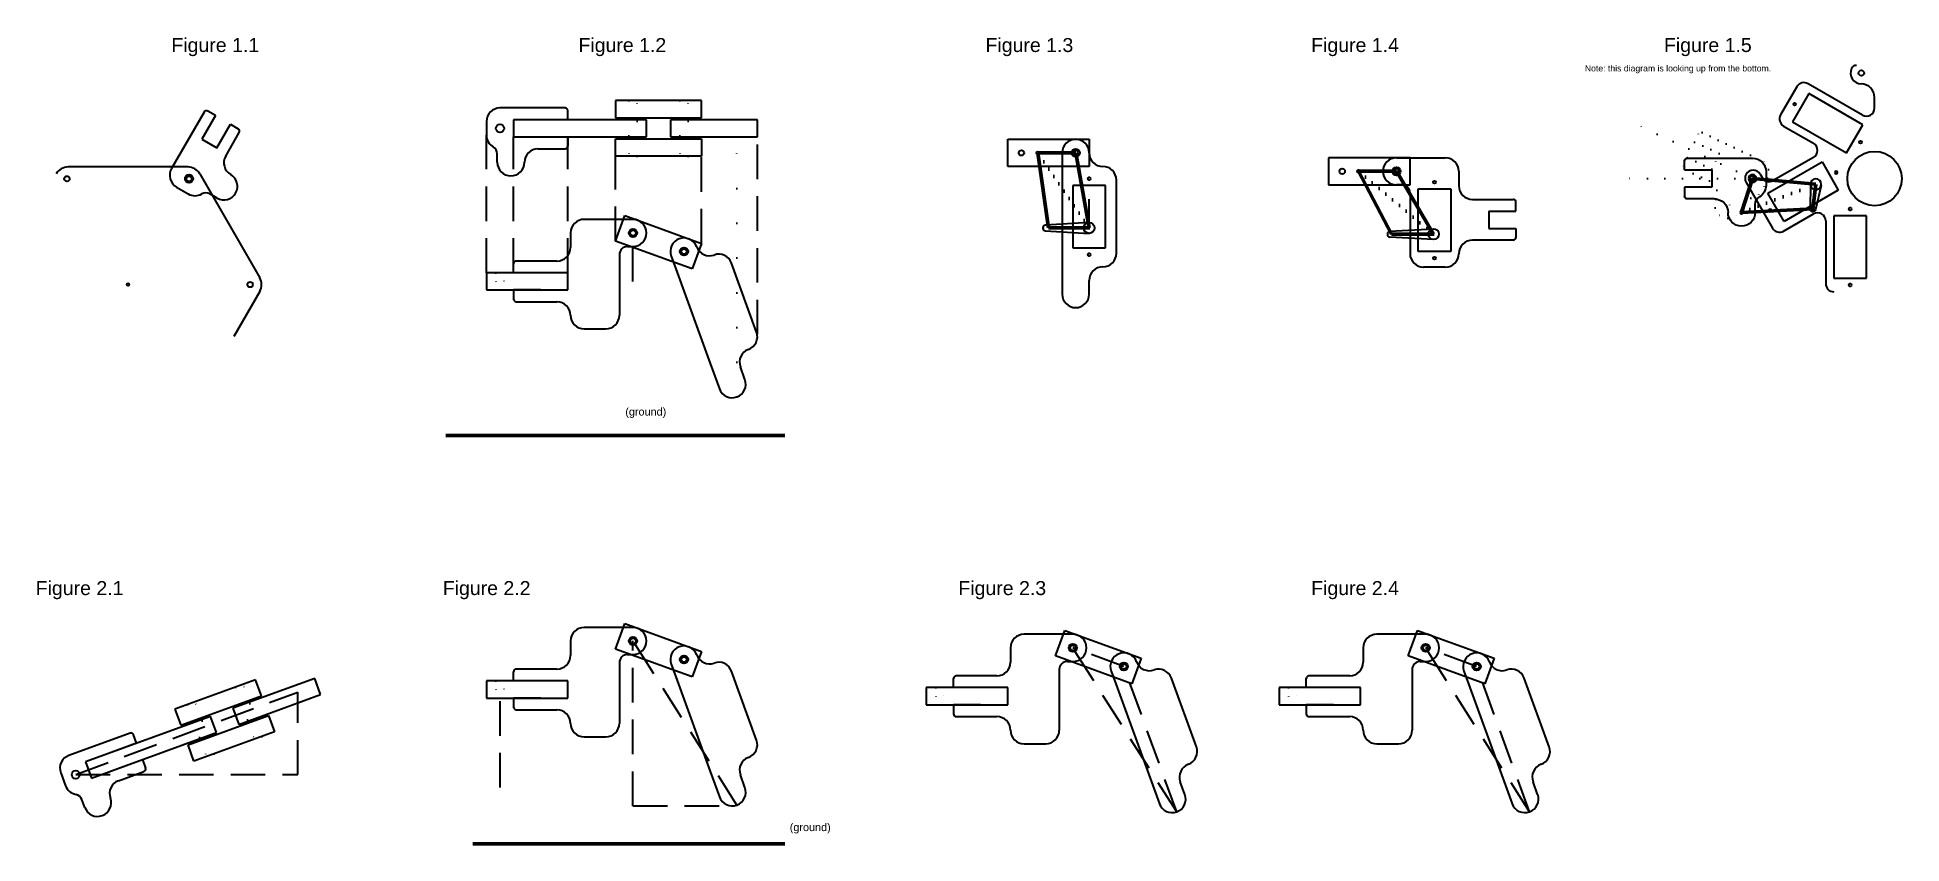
# Model space of a CAD drawing. Header units: millimetres. Extents: x 1 to 688, y -197 to 100.
import ezdxf

# ---------------------------------------------------------------- set-up
doc = ezdxf.new("R2010")
doc.units = ezdxf.units.MM
for name, pattern in [('DASHED', [19.05, 12.7, -6.35]), ('DOT', [6.35, 0, -6.35]), ('DOT2', [3.175, 0, -3.175]), ('DOTX2', [12.7, 0, -12.7])]:
    doc.linetypes.add(name, pattern=pattern)
doc.layers.get('0').update_dxf_attribs({"linetype": 'CONTINUOUS', "lineweight": 25, "true_color": 0x000000})
doc.styles.add('textstyle1', font='')
doc.styles.add('textstyle10', font='')
doc.styles.add('textstyle11', font='')
doc.styles.add('textstyle12', font='')
doc.styles.add('textstyle2', font='')
doc.styles.add('textstyle3', font='')
doc.styles.add('textstyle4', font='')
doc.styles.add('textstyle5', font='')
doc.styles.add('textstyle6', font='')
doc.styles.add('textstyle7', font='')
doc.styles.add('textstyle8', font='')
doc.styles.add('textstyle9', font='')
doc.styles.get('textstyle1').set_extended_font_data('Arial')
doc.styles.get('textstyle10').set_extended_font_data('Arial')
doc.styles.get('textstyle11').set_extended_font_data('Arial')
doc.styles.get('textstyle12').set_extended_font_data('Arial')
doc.styles.get('textstyle2').set_extended_font_data('Arial')
doc.styles.get('textstyle3').set_extended_font_data('Arial')
doc.styles.get('textstyle4').set_extended_font_data('Arial')
doc.styles.get('textstyle5').set_extended_font_data('Arial')
doc.styles.get('textstyle6').set_extended_font_data('Arial')
doc.styles.get('textstyle7').set_extended_font_data('Arial')
doc.styles.get('textstyle8').set_extended_font_data('Arial')
doc.styles.get('textstyle9').set_extended_font_data('Arial')

# ---------------------------------------------------------------- blocks, each defined once
blk = doc.blocks.new('servo_mount')
at = {"color": 252, "true_color": 0xa0a0a4}
for p, q in [((6, 11.5), (-6, 11.5)), ((-6, 11.5), (-6, -11.5)), ((6, 11.5), (-6, 11.5)), ((-6, 11.5), (-6, -11.5)), ((6, -11.5), (6, 11.5)), ((6, -11.5), (6, 11.5)), ((-6, -11.5), (6, -11.5)), ((-6, -11.5), (6, -11.5))]:
    blk.add_line(p, q, dxfattribs=at)
for centre in [(0, 14), (0, 14), (0, -14), (0, -14)]:
    blk.add_circle(centre, 0.5, dxfattribs=at)
blk = doc.blocks.new('servi_top')
at = {"color": 252, "true_color": 0xa0a0a4}
for p, q in [((0, 12), (-23, 12)), ((-23, 12), (-23, 0)), ((-15.18, 7.02), (-10.51, -0.8)), ((0, 0), (0, 12)), ((-18.35, 4.63), (-12.1, -2)), ((-23, 0), (0, 0))]:
    blk.add_line(p, q, dxfattribs=at)
for centre, radius in [((-16.9, 6), 2), ((-25.5, 6), 0.5), ((2.5, 6), 0.5), ((-11.37, -1.32), 0.5)]:
    blk.add_circle(centre, radius, dxfattribs=at)
blk.add_arc((-11.37, -1.32), 1, 223.33276, 30.80917, dxfattribs=at)
blk = doc.blocks.new('femur_horizontal')
at = {"color": 252, "true_color": 0xa0a0a4}
for p, q in [((9, 7.5), (-15, 7.5)), ((-20, 2.5), (-20, -2.5)), ((10, 3.18), (0, 3.18)), ((0, 3.18), (0, -3.17)), ((10, 3.18), (10, 6.5)), ((0, -3.17), (10, -3.17)), ((10, -3.17), (10, -6.5)), ((-16, -12.5), (-16, -9.43)), ((-1, -7.5), (9, -7.5))]:
    blk.add_line(p, q, dxfattribs=at)
for centre, radius in [((-15, 0), 1.5), ((-11, -12.5), 0.5)]:
    blk.add_circle(centre, radius, dxfattribs=at)
for centre, radius, start, end in [((-15, 2.5), 5, 90, 180), ((9, 6.5), 1, 0, 90), ((-15, -2.5), 5, 180, 240), ((-19, -9.43), 3, 0, 60), ((9, -6.5), 1, 270, 0), ((-11, -12.5), 5, 180, 360), ((-1, -12.5), 5, 90, 180)]:
    blk.add_arc(centre, radius, start, end, dxfattribs=at)

msp = doc.modelspace()

# ---------------------------------------------------------------- linework, layer by layer
at = {"color": 252, "true_color": 0xa0a0a4}
for p, q in [((673.11, 71.63), (653.1, 83.19)), ((245.31, 76.95), (213.7, 76.95)), ((213.7, 76.95), (213.7, 70.6)), ((245.31, 70.6), (245.31, 76.95)), ((649, 82.09), (643, 71.7)), ((677.61, 74.23), (677.61, 78.12)), ((62.03, 72.72), (50.03, 51.94)), ((66.28, 71.42), (61.28, 62.76)), ((66.28, 71.42), (63.4, 73.09)), ((166.09, 69.24), (166.09, 64.24)), ((195.09, 74.24), (171.09, 74.24)), ((225.09, 69.92), (176.09, 69.92)), ((176.09, 69.92), (176.09, 63.57)), ((196.09, 69.92), (186.09, 69.92)), ((196.09, 69.92), (196.09, 73.24)), ((213.7, 70.6), (245.31, 70.6)), ((225.09, 63.57), (225.09, 69.92)), ((265.94, 69.92), (233.88, 69.92)), ((233.88, 69.92), (233.88, 63.57)), ((265.94, 63.57), (265.94, 69.92)), ((61.28, 62.76), (66.77, 59.59)), ((66.77, 59.59), (71.77, 68.25)), ((70.02, 56.56), (75.02, 65.22)), ((71.77, 68.25), (74.65, 66.59)), ((176.09, 63.57), (225.09, 63.57)), ((186.09, 63.57), (196.09, 63.57)), ((196.09, 63.57), (196.09, 60.24)), ((213.7, 62.89), (245.31, 62.89)), ((213.7, 56.54), (213.7, 62.89)), ((233.88, 63.57), (265.94, 63.57)), ((245.31, 62.89), (245.31, 56.54)), ((358.23, 52.72), (358.23, 62.72)), ((358.23, 62.72), (388.23, 62.72)), ((383.23, 62.72), (383.23, 62.72)), ((388.23, 62.72), (388.23, 52.72)), ((644.1, 67.6), (655.11, 61.24)), ((170.09, 54.24), (170.09, 57.32)), ((185.09, 59.24), (195.09, 59.24)), ((245.31, 56.54), (213.7, 56.54)), ((378.23, 57.72), (378.23, 52.72)), ((388.23, 57.72), (388.23, 57.72)), ((476.44, 55.92), (476.44, 45.92)), ((506.44, 55.92), (476.44, 55.92)), ((501.44, 55.92), (506.44, 55.92)), ((506.44, 55.92), (519.44, 55.92)), ((506.44, 45.92), (506.44, 55.92)), ((655.11, 56.05), (640.29, 47.49)), ((56.14, 52.52), (11.91, 52.52)), ((60.47, 50.02), (82.58, 11.71)), ((388.23, 52.72), (358.23, 52.72)), ((378.23, 52.72), (378.23, 15.72)), ((393.23, 52.72), (393.23, 52.72)), ((496.44, 50.92), (496.44, 50.92)), ((524.44, 50.92), (524.44, 45.59)), ((635.48, 49.84), (636.2, 48.59)), ((51.86, 45.11), (56.19, 42.61)), ((66.85, 41.07), (64.19, 42.61)), ((394.23, 45.72), (382.23, 45.72)), ((382.23, 45.72), (382.23, 22.72)), ((394.23, 22.72), (394.23, 45.72)), ((398.23, 20.72), (398.23, 47.72)), ((476.44, 45.92), (506.44, 45.92)), ((503.44, 45.92), (501.44, 45.92)), ((506.44, 42.92), (506.44, 20.59)), ((509.44, 21.42), (509.44, 44.42)), ((509.44, 44.42), (521.44, 44.42)), ((521.44, 44.42), (521.44, 21.42)), ((630.28, 46.84), (640, 30)), ((213.68, 25.23), (217.1, 34.63)), ((217.1, 34.63), (245.29, 24.37)), ((529.44, 40.59), (544.44, 40.59)), ((535.44, 36.27), (535.44, 29.92)), ((535.44, 36.27), (545.44, 36.27)), ((545.44, 36.27), (545.44, 39.59)), ((644.1, 28.9), (655.11, 35.26)), ((197.09, 28.22), (197.09, 22.89)), ((215.09, 33.22), (202.09, 33.22)), ((220.09, 33.22), (215.09, 33.22)), ((225.09, 28.22), (225.09, 28.22)), ((371.18, 30.11), (371.18, 29.99)), ((388.18, 32.05), (372.13, 31.11)), ((372.13, 29), (388.18, 28.05)), ((499.03, 28.83), (515.09, 29.78)), ((535.44, 29.92), (545.44, 29.92)), ((545.44, 29.92), (545.44, 26.59)), ((659.61, 32.66), (659.61, 9.55)), ((241.87, 14.97), (213.68, 25.23)), ((218.09, 23.22), (220.09, 23.22)), ((237.17, 26.08), (237.17, 26.08)), ((245.29, 24.37), (241.87, 14.97)), ((243.58, 23.09), (243.58, 23.09)), ((382.23, 22.72), (394.23, 22.72)), ((515.09, 25.78), (499.03, 26.72)), ((521.44, 21.42), (509.44, 21.42)), ((544.44, 25.59), (529.44, 25.59)), ((176.09, 13.57), (176.09, 16.89)), ((192.09, 17.89), (177.09, 17.89)), ((215.09, 20.22), (215.09, -2.11)), ((234.19, 19.67), (235.9, 14.97)), ((235.9, 14.97), (248.55, -19.8)), ((249.99, 20.1), (249.99, 20.1)), ((265.63, -8.26), (256.4, 17.11)), ((378.23, 15.72), (378.23, 5.72)), ((393.23, 15.72), (393.23, 15.72)), ((519.44, 15.59), (511.44, 15.59)), ((196.09, 13.57), (166.09, 13.57)), ((166.09, 13.57), (166.09, 7.22)), ((166.09, 7.22), (196.09, 7.22)), ((186.09, 13.57), (176.09, 13.57)), ((176.09, 7.22), (176.09, 3.89)), ((186.09, 7.22), (176.09, 7.22)), ((196.09, 7.22), (196.09, 13.57)), ((388.23, 5.72), (388.23, 10.72)), ((82.58, 6.71), (72.97, -9.94)), ((177.09, 2.89), (192.09, 2.89)), ((383.23, 0.72), (383.23, 0.72)), ((202.09, -7.11), (210.09, -7.11)), ((248.55, -19.8), (251.97, -29.2)), ((262.65, -14.67), (262.65, -14.67)), ((261.37, -25.78), (259.66, -21.08)), ((258.38, -32.18), (258.38, -32.18)), ((213.68, -125.04), (217.1, -115.64)), ((217.1, -115.64), (245.29, -125.91)), ((197.09, -122.05), (197.09, -127.38)), ((215.09, -117.05), (202.09, -117.05)), ((220.09, -117.05), (215.09, -117.05)), ((225.09, -122.05), (225.09, -122.05)), ((377.19, -119.58), (364.19, -119.58)), ((375.78, -127.57), (379.2, -118.17)), ((382.19, -119.58), (377.19, -119.58)), ((379.2, -118.17), (407.39, -128.43)), ((507.19, -119.58), (494.19, -119.58)), ((505.78, -127.57), (509.2, -118.17)), ((512.19, -119.58), (507.19, -119.58)), ((509.2, -118.17), (537.39, -128.43)), ((241.87, -135.3), (213.68, -125.04)), ((215.09, -130.05), (215.09, -152.38)), ((218.09, -127.05), (220.09, -127.05)), ((237.17, -124.2), (237.17, -124.2)), ((245.29, -125.91), (241.87, -135.3)), ((243.58, -127.18), (243.58, -127.18)), ((249.99, -130.17), (249.99, -130.17)), ((359.19, -124.58), (359.19, -129.91)), ((403.97, -137.83), (375.78, -127.57)), ((380.19, -129.58), (382.19, -129.58)), ((387.19, -124.58), (387.19, -124.58)), ((399.27, -126.72), (399.27, -126.72)), ((407.39, -128.43), (403.97, -137.83)), ((405.68, -129.71), (405.68, -129.71)), ((489.19, -124.58), (489.19, -129.91)), ((533.97, -137.83), (505.78, -127.57)), ((510.19, -129.58), (512.19, -129.58)), ((517.19, -124.58), (517.19, -124.58)), ((529.27, -126.72), (529.27, -126.72)), ((537.39, -128.43), (533.97, -137.83)), ((535.68, -129.71), (535.68, -129.71)), ((81.03, -136.3), (51.33, -147.11)), ((102.81, -135.86), (72.7, -146.82)), ((83.2, -142.27), (81.03, -136.3)), ((104.99, -141.82), (102.81, -135.86)), ((196.09, -136.7), (166.09, -136.7)), ((166.09, -136.7), (166.09, -143.05)), ((176.09, -136.7), (176.09, -133.38)), ((186.09, -136.7), (176.09, -136.7)), ((192.09, -132.38), (177.09, -132.38)), ((196.09, -143.05), (196.09, -136.7)), ((234.19, -130.6), (235.9, -135.3)), ((235.9, -135.3), (248.55, -170.07)), ((265.63, -158.53), (256.4, -133.16)), ((338.19, -139.23), (338.19, -135.91)), ((354.19, -134.91), (339.19, -134.91)), ((377.19, -132.58), (377.19, -154.91)), ((396.28, -133.13), (397.99, -137.83)), ((412.09, -132.7), (412.09, -132.7)), ((427.73, -161.06), (418.5, -135.69)), ((468.19, -139.23), (468.19, -135.91)), ((484.19, -134.91), (469.19, -134.91)), ((507.19, -132.58), (507.19, -154.91)), ((526.28, -133.13), (527.99, -137.83)), ((542.09, -132.7), (542.09, -132.7)), ((557.73, -161.06), (548.5, -135.69)), ((53.5, -153.08), (83.2, -142.27)), ((74.87, -152.78), (104.99, -141.82)), ((166.09, -143.05), (196.09, -143.05)), ((176.09, -143.05), (176.09, -146.38)), ((186.09, -143.05), (176.09, -143.05)), ((358.19, -139.23), (328.19, -139.23)), ((328.19, -139.23), (328.19, -145.58)), ((348.19, -139.23), (338.19, -139.23)), ((358.19, -145.58), (358.19, -139.23)), ((397.99, -137.83), (410.65, -172.6)), ((488.19, -139.23), (458.19, -139.23)), ((458.19, -139.23), (458.19, -145.58)), ((478.19, -139.23), (468.19, -139.23)), ((488.19, -145.58), (488.19, -139.23)), ((527.99, -137.83), (540.65, -172.6)), ((64.43, -149.83), (18.39, -166.58)), ((51.33, -147.11), (53.5, -153.08)), ((56.14, -160.33), (85.84, -149.52)), ((66.6, -155.79), (64.43, -149.83)), ((72.7, -146.82), (74.87, -152.78)), ((85.84, -149.52), (88.01, -155.48)), ((177.09, -147.38), (192.09, -147.38)), ((328.19, -145.58), (358.19, -145.58)), ((338.19, -145.58), (338.19, -148.91)), ((348.19, -145.58), (338.19, -145.58)), ((339.19, -149.91), (354.19, -149.91)), ((458.19, -145.58), (488.19, -145.58)), ((468.19, -145.58), (468.19, -148.91)), ((478.19, -145.58), (468.19, -145.58)), ((469.19, -149.91), (484.19, -149.91)), ((34.76, -156.02), (12.21, -164.23)), ((20.56, -172.55), (66.6, -155.79)), ((37.18, -159.74), (36.04, -156.62)), ((88.01, -155.48), (58.31, -166.3)), ((202.09, -157.38), (210.09, -157.38)), ((37.18, -159.74), (27.78, -163.16)), ((58.31, -166.3), (56.14, -160.33)), ((364.19, -159.91), (372.19, -159.91)), ((494.19, -159.91), (502.19, -159.91)), ((9.22, -170.64), (10.93, -175.34)), ((18.39, -166.58), (20.56, -172.55)), ((29.96, -169.13), (39.35, -165.71)), ((30.5, -173.54), (39.89, -170.12)), ((39.35, -165.71), (40.49, -168.84)), ((248.55, -170.07), (251.97, -179.47)), ((261.37, -176.05), (259.66, -171.35)), ((262.65, -164.94), (262.65, -164.94)), ((424.74, -167.47), (424.74, -167.47)), ((554.74, -167.47), (554.74, -167.47)), ((410.65, -172.6), (414.07, -181.99)), ((423.46, -178.57), (421.75, -173.88)), ((540.65, -172.6), (544.07, -181.99)), ((553.46, -178.57), (551.75, -173.88)), ((18.11, -183.37), (17.06, -180.48)), ((258.38, -182.46), (258.38, -182.46)), ((420.48, -184.98), (420.48, -184.98)), ((550.48, -184.98), (550.48, -184.98))]:
    msp.add_line(p, q, dxfattribs=at)
at = {"color": 252, "linetype": 'DOT', "true_color": 0xa0a0a4}
for p, q in [((218.58, 76.95), (218.58, 56.54)), ((221.58, 56.54), (221.58, 76.95)), ((237.38, 76.95), (237.38, 56.54)), ((240.38, 56.54), (240.38, 76.95)), ((186.09, 69.92), (186.09, 63.57)), ((632.61, 48.25), (587.3, 69.38)), ((632.61, 48.25), (582.61, 48.25)), ((186.09, 13.57), (186.09, 7.22)), ((186.09, -136.7), (186.09, -143.05)), ((73.58, -139.01), (80.56, -158.2)), ((83.38, -157.17), (76.4, -137.98)), ((348.19, -139.23), (348.19, -145.58)), ((478.19, -139.23), (478.19, -145.58)), ((55.91, -145.44), (62.89, -164.63)), ((65.71, -163.6), (58.73, -144.42)), ((27.78, -163.16), (29.96, -169.13))]:
    msp.add_line(p, q, dxfattribs=at)
at = {"color": 9, "linetype": 'DASHED', "true_color": 0xc0c0c0}
for p, q in [((166.09, 13.57), (166.09, 64.24)), ((176.09, 13.57), (176.09, 63.57)), ((196.09, 13.57), (196.09, 63.57)), ((265.94, -9.09), (265.94, 63.57)), ((213.7, 25.22), (213.7, 56.54)), ((245.31, 24.36), (245.31, 56.54))]:
    msp.add_line(p, q, dxfattribs=at)
at = {"linetype": 'DOTX2'}
msp.add_line((258.38, -32.18), (258.38, 63.57), dxfattribs=at)
at = {"color": 252, "linetype": 'DOT2', "true_color": 0xa0a0a4}
for p, q in [((611.3, 61.69), (612.7, 64.71)), ((614.03, 65.19), (635.78, 55.05)), ((608.61, 55.94), (607.21, 52.93)), ((617.68, 51.71), (608.61, 55.94)), ((611.3, 61.69), (620.36, 57.47)), ((620.36, 57.47), (617.68, 51.71)), ((616.75, 47.37), (607.69, 51.6)), ((638.2, 48.4), (636.09, 43.87)), ((628.24, 36.5), (629.53, 39.28))]:
    msp.add_line(p, q, dxfattribs=at)
at = {"lineweight": 50}
for p, q in [((383.23, 57.72), (369.23, 57.72)), ((369.23, 57.72), (373.18, 30.05)), ((383.23, 57.72), (388.18, 30.05)), ((501.44, 50.92), (487.44, 50.92)), ((487.44, 50.92), (499.59, 27.78)), ((515.09, 27.78), (501.44, 50.92)), ((628.61, 35.75), (632.61, 48.25)), ((632.61, 48.25), (655.97, 46.15)), ((654.84, 37.05), (655.97, 46.15)), ((628.61, 35.75), (654.84, 37.05)), ((388.18, 30.05), (373.18, 30.05)), ((499.59, 27.78), (515.09, 27.78)), ((161.09, -196.7), (276.09, -196.7))]:
    msp.add_line(p, q, dxfattribs=at)
at = {"linetype": 'DOT2', "lineweight": 50}
for p, q in [((388.18, 30.05), (369.23, 57.72)), ((515.09, 27.78), (487.44, 50.92)), ((628.61, 35.75), (655.97, 46.15))]:
    msp.add_line(p, q, dxfattribs=at)
at = {"linetype": 'DASHED'}
for p, q in [((388.18, 30.05), (388.18, 40.71)), ((220.09, -182.76), (220.09, -122.05)), ((258.38, -182.46), (220.09, -122.05)), ((420.48, -184.98), (382.19, -124.58)), ((400.98, -131.42), (382.19, -124.58)), ((550.48, -184.98), (512.19, -124.58)), ((530.98, -131.42), (512.19, -124.58)), ((420.48, -184.98), (400.98, -131.42)), ((550.48, -184.98), (530.98, -131.42)), ((14.77, -171.28), (96.59, -140.84)), ((96.59, -171.28), (96.59, -140.84)), ((171.09, -144.25), (171.09, -181.08)), ((14.77, -171.28), (96.59, -171.28)), ((220.09, -182.76), (256.67, -182.76))]:
    msp.add_line(p, q, dxfattribs=at)
at = {"color": 252, "linetype": 'DASHED', "true_color": 0xa0a0a4}
msp.add_line((220.09, 10.39), (220.09, 28.22), dxfattribs=at)
at = {"color": 7, "linetype": 'DOT2', "true_color": 0x000000}
for p, q in [((169.59, 13.57), (169.59, 7.22)), ((172.59, 7.22), (172.59, 13.57)), ((169.59, -136.7), (169.59, -143.05)), ((172.59, -143.05), (172.59, -136.7)), ((331.69, -139.23), (331.69, -145.58)), ((334.69, -145.58), (334.69, -139.23)), ((461.69, -139.23), (461.69, -145.58)), ((464.69, -145.58), (464.69, -139.23))]:
    msp.add_line(p, q, dxfattribs=at)
at = {"color": 252, "lineweight": 50, "true_color": 0xa0a0a4}
msp.add_line((151.09, -46.43), (276.09, -46.43), dxfattribs=at)
at = {"color": 252, "true_color": 0xa0a0a4}
for centre, radius in [((672.75, 87.12), 1), ((171.09, 66.74), 1.5), ((363.23, 57.72), 1), ((383.23, 57.72), 1), ((677.61, 48.25), 10), ((11.52, 48.19), 1), ((56.52, 48.19), 1.5), ((56.52, 48.19), 1), ((388.23, 48.22), 0.5), ((481.44, 50.92), 1), ((487.44, 50.92), 0.5), ((501.44, 50.92), 1.5), ((501.44, 50.92), 1), ((632.61, 48.25), 1), ((515.44, 46.92), 0.5), ((220.09, 28.22), 1.5), ((220.09, 28.22), 1), ((388.18, 30.05), 2), ((515.09, 27.78), 2), ((238.88, 21.38), 1.5), ((238.88, 21.38), 1), ((388.23, 20.22), 0.5), ((515.44, 18.92), 0.5), ((34.02, 9.21), 0.5), ((79.02, 9.21), 1), ((220.09, -122.05), 1.5), ((220.09, -122.05), 1), ((382.19, -124.58), 1.5), ((382.19, -124.58), 1), ((512.19, -124.58), 1.5), ((512.19, -124.58), 1), ((238.88, -128.89), 1.5), ((238.88, -128.89), 1), ((400.98, -131.42), 1.5), ((400.98, -131.42), 1), ((530.98, -131.42), 1.5), ((530.98, -131.42), 1), ((14.77, -171.28), 1.5)]:
    msp.add_circle(centre, radius, dxfattribs=at)
for centre, radius in [((369.23, 57.72), 0.5), ((383.23, 57.72), 1.5)]:
    msp.add_circle(centre, radius)
at = {"color": 252, "linetype": 'DOT2', "true_color": 0xa0a0a4}
for centre, radius in [((632.61, 48.25), 1.5), ((623.7, 38.61), 0.5)]:
    msp.add_circle(centre, radius, dxfattribs=at)
at = {"color": 252, "true_color": 0xa0a0a4}
for centre, radius, start, end in [((670.93, 87.95), 2, 90, 155.37558), ((651.6, 80.59), 3, 60, 150), ((672.75, 87.12), 4, 155.37558, 269.12941), ((672.61, 78.12), 5, 0, 89.12941), ((62.9, 72.22), 1, 60, 150), ((171.09, 69.24), 5, 90, 180), ((195.09, 73.24), 1, 0, 90), ((645.6, 70.2), 3, 150, 240), ((674.61, 74.23), 3, 240, 0), ((74.15, 65.72), 1, 330, 60), ((171.09, 64.24), 5, 180, 240), ((383.23, 57.72), 5, 90, 180), ((383.23, 57.72), 5, 0, 90), ((74.35, 54.06), 5, 150, 240), ((167.09, 57.32), 3, 0, 60), ((185.09, 54.24), 5, 90, 180), ((195.09, 60.24), 1, 270, 0), ((393.23, 57.72), 5, 180, 270), ((501.44, 50.92), 5, 90, 180), ((519.44, 50.92), 5, 360, 90), ((653.61, 58.64), 3, 300, 60), ((11.91, 47.52), 5, 90, 150), ((54.36, 49.44), 5, 150, 240), ((56.14, 47.52), 5, 30, 90), ((69.35, 45.4), 5, 240, 60), ((175.09, 54.24), 5, 180, 360), ((393.23, 47.72), 5, 0, 90), ((501.44, 50.92), 5, 180, 270), ((632.88, 48.34), 3, 30, 210), ((638.79, 50.09), 3, 210, 300), ((58.69, 46.94), 5, 240, 300), ((62.69, 40.01), 3, 60, 120), ((503.44, 42.92), 3, 360, 90), ((529.44, 45.59), 5, 180, 270), ((544.44, 39.59), 1, 360, 90), ((656.61, 32.66), 3, 0, 120), ((202.09, 28.22), 5, 90, 180), ((220.09, 28.22), 5, 0, 90), ((220.09, 28.22), 5, 270, 0), ((372.18, 30.11), 1, 93.36646, 180), ((372.18, 29.99), 1, 180, 266.63354), ((499.09, 27.83), 1, 93.36646, 180), ((499.09, 27.72), 1, 180, 266.63354), ((642.6, 31.5), 3, 210, 300), ((192.09, 22.89), 5, 270, 0), ((218.09, 20.22), 3, 90, 180), ((238.88, 21.38), 5, 110, 200), ((238.88, 21.38), 5, 20, 110), ((248.28, 24.8), 5, 200, 290), ((393.23, 20.72), 5, 270, 0), ((529.44, 20.59), 5, 90, 180), ((544.44, 26.59), 1, 270, 360), ((177.09, 16.89), 1, 90, 180), ((251.7, 15.4), 5, 20, 110), ((393.23, 10.72), 5, 90, 180), ((511.44, 20.59), 5, 180, 270), ((519.44, 20.59), 5, 270, 360), ((78.25, 9.21), 5, 330, 30), ((662.61, 9.55), 3, 180, 270), ((177.09, 3.89), 1, 180, 270), ((192.09, -2.11), 5, 0, 90), ((383.23, 5.72), 5, 180, 270), ((383.23, 5.72), 5, 270, 0), ((202.09, -2.11), 5, 180, 270), ((210.09, -2.11), 5, 270, 0), ((260.94, -9.97), 5, 290, 20), ((264.36, -19.37), 5, 110, 200), ((256.67, -27.49), 5, 290, 20), ((256.67, -27.49), 5, 200, 290), ((202.09, -122.05), 5, 90, 180), ((220.09, -122.05), 5, 0, 90), ((220.09, -122.05), 5, 270, 0), ((364.19, -124.58), 5, 90, 180), ((382.19, -124.58), 5, 0, 90), ((494.19, -124.58), 5, 90, 180), ((512.19, -124.58), 5, 0, 90), ((192.09, -127.38), 5, 270, 0), ((218.09, -130.05), 3, 90, 180), ((238.88, -128.89), 5, 110, 200), ((238.88, -128.89), 5, 20, 110), ((248.28, -125.47), 5, 200, 290), ((251.7, -134.87), 5, 20, 110), ((354.19, -129.91), 5, 270, 0), ((380.19, -132.58), 3, 90, 180), ((382.19, -124.58), 5, 270, 0), ((400.98, -131.42), 5, 110, 200), ((400.98, -131.42), 5, 20, 110), ((410.38, -128), 5, 200, 290), ((484.19, -129.91), 5, 270, 0), ((510.19, -132.58), 3, 90, 180), ((512.19, -124.58), 5, 270, 0), ((530.98, -131.42), 5, 110, 200), ((530.98, -131.42), 5, 20, 110), ((540.38, -128), 5, 200, 290), ((177.09, -133.38), 1, 90, 180), ((339.19, -135.91), 1, 90, 180), ((413.8, -137.4), 5, 20, 110), ((469.19, -135.91), 1, 90, 180), ((543.8, -137.4), 5, 20, 110), ((177.09, -146.38), 1, 180, 270), ((192.09, -152.38), 5, 0, 90), ((339.19, -148.91), 1, 180, 270), ((354.19, -154.91), 5, 0, 90), ((469.19, -148.91), 1, 180, 270), ((484.19, -154.91), 5, 0, 90), ((35.1, -156.96), 1, 20, 110), ((202.09, -152.38), 5, 180, 270), ((210.09, -152.38), 5, 270, 0), ((364.19, -154.91), 5, 180, 270), ((372.19, -154.91), 5, 270, 0), ((494.19, -154.91), 5, 180, 270), ((502.19, -154.91), 5, 270, 0), ((13.92, -168.93), 5, 110, 200), ((260.94, -160.24), 5, 290, 20), ((423.03, -162.77), 5, 290, 20), ((553.03, -162.77), 5, 290, 20), ((39.55, -169.18), 1, 290, 20), ((264.36, -169.64), 5, 110, 200), ((426.45, -172.17), 5, 110, 200), ((556.45, -172.17), 5, 110, 200), ((15.63, -173.63), 5, 200, 260), ((14.24, -181.51), 3, 20, 80), ((32.21, -178.24), 5, 110, 200), ((256.67, -177.76), 5, 290, 20), ((418.77, -180.28), 5, 290, 20), ((548.77, -180.28), 5, 290, 20), ((22.81, -181.66), 5, 200, 20), ((256.67, -177.76), 5, 200, 290), ((418.77, -180.28), 5, 200, 290), ((548.77, -180.28), 5, 200, 290)]:
    msp.add_arc(centre, radius, start, end, dxfattribs=at)
at = {"color": 252, "linetype": 'DOT2', "true_color": 0xa0a0a4}
for centre, radius, start, end in [((613.61, 64.29), 1, 65, 155), ((633.67, 50.52), 5, 335, 65), ((608.11, 52.5), 1, 155, 245), ((614.64, 42.84), 5, 335, 65), ((631.56, 45.99), 5, 275, 335), ((623.7, 38.61), 5, 155, 335), ((632.25, 38.02), 3, 95, 155)]:
    msp.add_arc(centre, radius, start, end, dxfattribs=at)

# ---------------------------------------------------------------- block references
at = {"color": 252, "true_color": 0xa0a0a4}
for p, rotation in [((660.29, 68.64), 60.000000000000036), ((668.61, 23.05), 180)]:
    msp.add_blockref('servo_mount', p, dxfattribs=dict(at, rotation=rotation))
at = {"color": 252, "true_color": 0xa0a0a4, "yscale": -1}
for name, p, rotation in [('femur_horizontal', (617.61, 48.25), 180), ('servi_top', (644.33, 32.5), 210)]:
    msp.add_blockref(name, p, dxfattribs=dict(at, rotation=rotation))

# ---------------------------------------------------------------- texts
at = {"char_height": 8, "attachment_point": 1}
for s, insert, style in [('\\H5.14286;Figure 1.1', (50, 100), 'textstyle1'), ('\\H5.14286;Figure 1.2', (200, 100), 'textstyle3'), ('\\H5.14286;Figure 1.3', (350, 100), 'textstyle4'), ('\\H5.14286;Figure 1.4', (470, 100), 'textstyle5'), ('\\H5.14286;Figure 1.5', (600, 100), 'textstyle11'), ('\\H2.28571;Note: this diagram is looking up from the bottom.', (570.84, 90), 'textstyle12'), ('\\H5.14286;Figure 2.1', (0, -100), 'textstyle6'), ('\\H5.14286;Figure 2.2', (150, -100), 'textstyle7'), ('\\H5.14286;Figure 2.3', (340, -100), 'textstyle8'), ('\\H5.14286;Figure 2.4', (470, -100), 'textstyle10'), ('\\H2.85714;(ground)', (277.87, -189.21), 'textstyle9')]:
    msp.add_mtext(s, dxfattribs=dict(at, insert=insert, style=style))
at = {"color": 252, "true_color": 0xa0a0a4, "insert": (217.27, -36.17), "char_height": 8, "attachment_point": 1, "style": 'textstyle2'}
msp.add_mtext('\\H2.85714;(ground)', dxfattribs=at)

doc.saveas('drawing.dxf')
